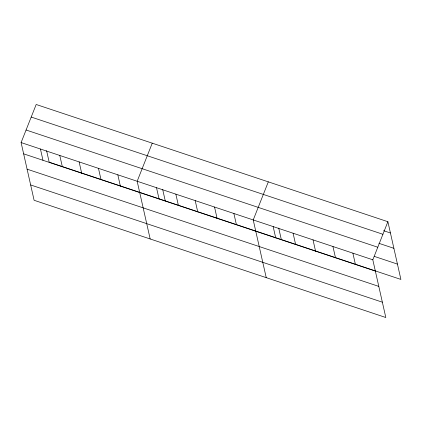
<?xml version="1.0" encoding="UTF-8"?>
<svg xmlns="http://www.w3.org/2000/svg" width="422" height="422" viewBox="0 0 422 422"><rect width="100%" height="100%" fill="white"/><g stroke="black" fill="none" stroke-linecap="round" stroke-linejoin="round"><path stroke-width="0.63" d="M387.892 221.714L372.811 259.799L385.813 317.513L34.108 200.286L21.1 142.573L36.186 104.487L387.892 221.714L400.9 279.427L49.189 162.201L46.599 150.707M152.247 143.174L137.166 181.26L150.169 238.968M268.313 181.856L253.226 219.946L266.235 277.655M383.582 230.697L390.434 232.981M31.207 117.058L382.918 234.284M378.94 243.325L393.89 248.31M26.08 130.008L377.785 247.234M374.404 256.418L397.445 264.098M21.1 142.573L372.811 259.799M23.637 153.84L375.348 271.066M27.092 169.169L378.803 286.396M30.653 184.957L382.364 302.184M352.882 253.158L355.419 264.425M332.947 246.517L335.49 257.784M313.018 239.87L315.556 251.137M293.09 233.229L295.627 244.496M278.726 228.075L281.321 239.569M273.161 226.588L275.698 237.855M233.883 213.495L236.425 224.762M214.54 207.049L217.077 218.316M195.196 200.603L197.733 211.87M175.853 194.157L178.39 205.419M162.665 189.388L165.255 200.883M156.509 187.706L159.047 198.973M117.822 174.813L120.36 186.081M98.474 168.362L101.016 179.63M79.13 161.916L81.673 173.184M59.787 155.47L62.329 166.737M40.443 149.024L42.981 160.291"/></g></svg>
